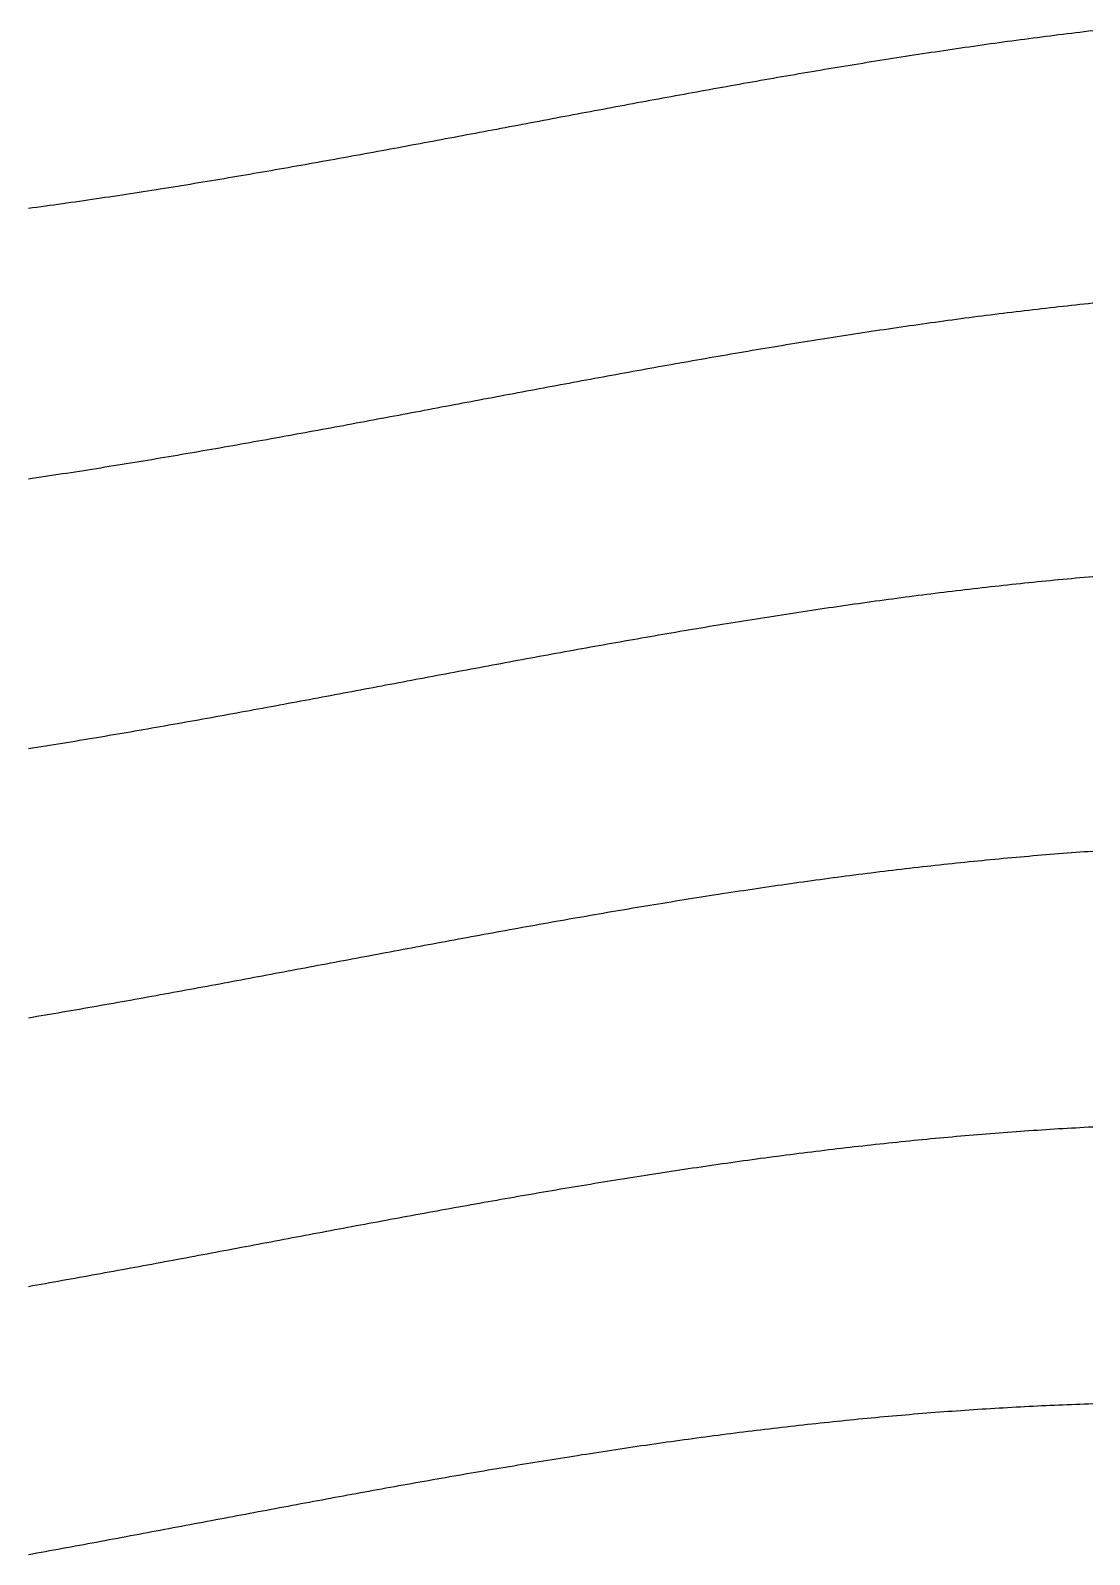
# Model space of a CAD drawing. Header units: millimetres. Extents: x 8 to 88, y 8 to 87.
# Drawn here: x 34.93 to 61.47, y 48.17 to 86.34 of the extents above; entities that cross this region are included whole.
import ezdxf

# ---------------------------------------------------------------- set-up
doc = ezdxf.new("R2010")
doc.units = ezdxf.units.MM
doc.layers.add('STUDY_GUIDES', color=7, linetype='Continuous')

msp = doc.modelspace()

# ---------------------------------------------------------------- linework, layer by layer
at = {"layer": 'STUDY_GUIDES'}
for points in [[(34.88, 81.8932), (34.9867, 81.9075), (35.0933, 81.922), (35.2, 81.9365), (35.3067, 81.9512), (35.4133, 81.9659), (35.52, 81.9807), (35.6267, 81.9957), (35.7333, 82.0107), (35.84, 82.0257), (35.9467, 82.0409), (36.0533, 82.0562), (36.16, 82.0716), (36.2667, 82.087), (36.3733, 82.1025), (36.48, 82.1182), (36.5867, 82.1339), (36.6933, 82.1496), (36.8, 82.1655), (36.9067, 82.1815), (37.0133, 82.1975), (37.12, 82.2136), (37.2267, 82.2298), (37.3333, 82.2461), (37.44, 82.2624), (37.5467, 82.2788), (37.6533, 82.2954), (37.76, 82.3119), (37.8667, 82.3286), (37.9733, 82.3453), (38.08, 82.3621), (38.1867, 82.379), (38.2933, 82.396), (38.4, 82.413), (38.5067, 82.4301), (38.6133, 82.4473), (38.72, 82.4645), (38.8267, 82.4818), (38.9333, 82.4992), (39.04, 82.5166), (39.1467, 82.5341), (39.2533, 82.5517), (39.36, 82.5694), (39.4667, 82.5871), (39.5733, 82.6048), (39.68, 82.6227), (39.7867, 82.6406), (39.8933, 82.6585), (40, 82.6765), (40.1067, 82.6946), (40.2133, 82.7127), (40.32, 82.7309), (40.4267, 82.7492), (40.5333, 82.7675), (40.64, 82.7858), (40.7467, 82.8042), (40.8533, 82.8227), (40.96, 82.8412), (41.0667, 82.8598), (41.1733, 82.8784), (41.28, 82.8971), (41.3867, 82.9158), (41.4933, 82.9346), (41.6, 82.9534), (41.7067, 82.9723), (41.8133, 82.9912), (41.92, 83.0101), (42.0267, 83.0291), (42.1333, 83.0482), (42.24, 83.0673), (42.3467, 83.0864), (42.4533, 83.1056), (42.56, 83.1248), (42.6667, 83.144), (42.7733, 83.1633), (42.88, 83.1827), (42.9867, 83.202), (43.0933, 83.2214), (43.2, 83.2409), (43.3067, 83.2603), (43.4133, 83.2798), (43.52, 83.2994), (43.6267, 83.3189), (43.7333, 83.3385), (43.84, 83.3582), (43.9467, 83.3778), (44.0533, 83.3975), (44.16, 83.4172), (44.2667, 83.4369), (44.3733, 83.4567), (44.48, 83.4765), (44.5867, 83.4963), (44.6933, 83.5161), (44.8, 83.536), (44.9067, 83.5559), (45.0133, 83.5757), (45.12, 83.5957), (45.2267, 83.6156), (45.3333, 83.6355), (45.44, 83.6555), (45.5467, 83.6755), (45.6533, 83.6955), (45.76, 83.7155), (45.8667, 83.7355), (45.9733, 83.7555), (46.08, 83.7756), (46.1867, 83.7956), (46.2933, 83.8157), (46.4, 83.8358), (46.5067, 83.8559), (46.6133, 83.8759), (46.72, 83.896), (46.8267, 83.9161), (46.9333, 83.9362), (47.04, 83.9563), (47.1467, 83.9764), (47.2533, 83.9966), (47.36, 84.0167), (47.4667, 84.0368), (47.5733, 84.0569), (47.68, 84.077), (47.7867, 84.0971), (47.8933, 84.1172), (48, 84.1372), (48.1067, 84.1573), (48.2133, 84.1774), (48.32, 84.1975), (48.4267, 84.2175), (48.5333, 84.2376), (48.64, 84.2576), (48.7467, 84.2776), (48.8533, 84.2977), (48.96, 84.3177), (49.0667, 84.3376), (49.1733, 84.3576), (49.28, 84.3776), (49.3867, 84.3975), (49.4933, 84.4174), (49.6, 84.4373), (49.7067, 84.4572), (49.8133, 84.4771), (49.92, 84.4969), (50.0267, 84.5167), (50.1333, 84.5365), (50.24, 84.5563), (50.3467, 84.576), (50.4533, 84.5958), (50.56, 84.6154), (50.6667, 84.6351), (50.7733, 84.6547), (50.88, 84.6743), (50.9867, 84.6939), (51.0933, 84.7135), (51.2, 84.733), (51.3067, 84.7525), (51.4133, 84.7719), (51.52, 84.7913), (51.6267, 84.8107), (51.7333, 84.83), (51.84, 84.8493), (51.9467, 84.8686), (52.0533, 84.8878), (52.16, 84.907), (52.2667, 84.9262), (52.3733, 84.9453), (52.48, 84.9643), (52.5867, 84.9833), (52.6933, 85.0023), (52.8, 85.0212), (52.9067, 85.0401), (53.0133, 85.059), (53.12, 85.0777), (53.2267, 85.0965), (53.3333, 85.1152), (53.44, 85.1338), (53.5467, 85.1524), (53.6533, 85.1709), (53.76, 85.1894), (53.8667, 85.2079), (53.9733, 85.2262), (54.08, 85.2446), (54.1867, 85.2628), (54.2933, 85.281), (54.4, 85.2992), (54.5067, 85.3173), (54.6133, 85.3353), (54.72, 85.3533), (54.8267, 85.3712), (54.9333, 85.3891), (55.04, 85.4068), (55.1467, 85.4246), (55.2533, 85.4422), (55.36, 85.4598), (55.4667, 85.4774), (55.5733, 85.4948), (55.68, 85.5122), (55.7867, 85.5296), (55.8933, 85.5468), (56, 85.564), (56.1067, 85.5811), (56.2133, 85.5982), (56.32, 85.6152), (56.4267, 85.6321), (56.5333, 85.6489), (56.64, 85.6657), (56.7467, 85.6824), (56.8533, 85.699), (56.96, 85.7155), (57.0667, 85.732), (57.1733, 85.7483), (57.28, 85.7646), (57.3867, 85.7809), (57.4933, 85.797), (57.6, 85.8131), (57.7067, 85.829), (57.8133, 85.8449), (57.92, 85.8607), (58.0267, 85.8765), (58.1333, 85.8921), (58.24, 85.9077), (58.3467, 85.9231), (58.4533, 85.9385), (58.56, 85.9538), (58.6667, 85.9691), (58.7733, 85.9842), (58.88, 85.9992), (58.9867, 86.0142), (59.0933, 86.029), (59.2, 86.0438), (59.3067, 86.0585), (59.4133, 86.073), (59.52, 86.0875), (59.6267, 86.1019), (59.7333, 86.1162), (59.84, 86.1304), (59.9467, 86.1445), (60.0533, 86.1585), (60.16, 86.1724), (60.2667, 86.1863), (60.3733, 86.2), (60.48, 86.2136), (60.5867, 86.2271), (60.6933, 86.2405), (60.8, 86.2539), (60.9067, 86.2671), (61.0133, 86.2802), (61.12, 86.2932), (61.2267, 86.3061), (61.3333, 86.3189), (61.44, 86.3316), (61.5467, 86.3442)], [(34.88, 75.1169), (34.9867, 75.1326), (35.0933, 75.1484), (35.2, 75.1642), (35.3067, 75.1802), (35.4133, 75.1962), (35.52, 75.2123), (35.6267, 75.2285), (35.7333, 75.2448), (35.84, 75.2611), (35.9467, 75.2775), (36.0533, 75.294), (36.16, 75.3106), (36.2667, 75.3273), (36.3733, 75.344), (36.48, 75.3608), (36.5867, 75.3777), (36.6933, 75.3946), (36.8, 75.4117), (36.9067, 75.4287), (37.0133, 75.4459), (37.12, 75.4631), (37.2267, 75.4804), (37.3333, 75.4978), (37.44, 75.5152), (37.5467, 75.5328), (37.6533, 75.5503), (37.76, 75.568), (37.8667, 75.5857), (37.9733, 75.6034), (38.08, 75.6212), (38.1867, 75.6391), (38.2933, 75.6571), (38.4, 75.6751), (38.5067, 75.6932), (38.6133, 75.7113), (38.72, 75.7295), (38.8267, 75.7477), (38.9333, 75.766), (39.04, 75.7844), (39.1467, 75.8028), (39.2533, 75.8212), (39.36, 75.8398), (39.4667, 75.8583), (39.5733, 75.8769), (39.68, 75.8956), (39.7867, 75.9143), (39.8933, 75.9331), (40, 75.9519), (40.1067, 75.9708), (40.2133, 75.9897), (40.32, 76.0086), (40.4267, 76.0276), (40.5333, 76.0467), (40.64, 76.0658), (40.7467, 76.0849), (40.8533, 76.1041), (40.96, 76.1233), (41.0667, 76.1425), (41.1733, 76.1618), (41.28, 76.1811), (41.3867, 76.2005), (41.4933, 76.2199), (41.6, 76.2393), (41.7067, 76.2588), (41.8133, 76.2783), (41.92, 76.2978), (42.0267, 76.3174), (42.1333, 76.337), (42.24, 76.3566), (42.3467, 76.3763), (42.4533, 76.3959), (42.56, 76.4156), (42.6667, 76.4354), (42.7733, 76.4551), (42.88, 76.4749), (42.9867, 76.4947), (43.0933, 76.5146), (43.2, 76.5344), (43.3067, 76.5543), (43.4133, 76.5742), (43.52, 76.5941), (43.6267, 76.614), (43.7333, 76.634), (43.84, 76.6539), (43.9467, 76.6739), (44.0533, 76.6939), (44.16, 76.7139), (44.2667, 76.7339), (44.3733, 76.754), (44.48, 76.774), (44.5867, 76.7941), (44.6933, 76.8141), (44.8, 76.8342), (44.9067, 76.8543), (45.0133, 76.8744), (45.12, 76.8944), (45.2267, 76.9145), (45.3333, 76.9346), (45.44, 76.9547), (45.5467, 76.9749), (45.6533, 76.995), (45.76, 77.0151), (45.8667, 77.0352), (45.9733, 77.0553), (46.08, 77.0754), (46.1867, 77.0955), (46.2933, 77.1156), (46.4, 77.1357), (46.5067, 77.1557), (46.6133, 77.1758), (46.72, 77.1959), (46.8267, 77.2159), (46.9333, 77.236), (47.04, 77.256), (47.1467, 77.2761), (47.2533, 77.2961), (47.36, 77.3161), (47.4667, 77.3361), (47.5733, 77.356), (47.68, 77.376), (47.7867, 77.3959), (47.8933, 77.4158), (48, 77.4357), (48.1067, 77.4556), (48.2133, 77.4755), (48.32, 77.4953), (48.4267, 77.5152), (48.5333, 77.5349), (48.64, 77.5547), (48.7467, 77.5745), (48.8533, 77.5942), (48.96, 77.6139), (49.0667, 77.6336), (49.1733, 77.6532), (49.28, 77.6728), (49.3867, 77.6924), (49.4933, 77.7119), (49.6, 77.7314), (49.7067, 77.7509), (49.8133, 77.7704), (49.92, 77.7898), (50.0267, 77.8092), (50.1333, 77.8285), (50.24, 77.8478), (50.3467, 77.8671), (50.4533, 77.8863), (50.56, 77.9055), (50.6667, 77.9246), (50.7733, 77.9438), (50.88, 77.9628), (50.9867, 77.9818), (51.0933, 78.0008), (51.2, 78.0197), (51.3067, 78.0386), (51.4133, 78.0575), (51.52, 78.0763), (51.6267, 78.095), (51.7333, 78.1137), (51.84, 78.1323), (51.9467, 78.1509), (52.0533, 78.1695), (52.16, 78.188), (52.2667, 78.2064), (52.3733, 78.2248), (52.48, 78.2431), (52.5867, 78.2614), (52.6933, 78.2796), (52.8, 78.2978), (52.9067, 78.3159), (53.0133, 78.3339), (53.12, 78.3519), (53.2267, 78.3698), (53.3333, 78.3876), (53.44, 78.4054), (53.5467, 78.4232), (53.6533, 78.4408), (53.76, 78.4584), (53.8667, 78.476), (53.9733, 78.4935), (54.08, 78.5109), (54.1867, 78.5282), (54.2933, 78.5455), (54.4, 78.5627), (54.5067, 78.5798), (54.6133, 78.5968), (54.72, 78.6138), (54.8267, 78.6307), (54.9333, 78.6476), (55.04, 78.6643), (55.1467, 78.681), (55.2533, 78.6977), (55.36, 78.7142), (55.4667, 78.7307), (55.5733, 78.747), (55.68, 78.7633), (55.7867, 78.7796), (55.8933, 78.7957), (56, 78.8118), (56.1067, 78.8278), (56.2133, 78.8437), (56.32, 78.8595), (56.4267, 78.8752), (56.5333, 78.8909), (56.64, 78.9064), (56.7467, 78.9219), (56.8533, 78.9373), (56.96, 78.9526), (57.0667, 78.9678), (57.1733, 78.983), (57.28, 78.998), (57.3867, 79.013), (57.4933, 79.0278), (57.6, 79.0426), (57.7067, 79.0573), (57.8133, 79.0719), (57.92, 79.0864), (58.0267, 79.1008), (58.1333, 79.1151), (58.24, 79.1293), (58.3467, 79.1434), (58.4533, 79.1574), (58.56, 79.1713), (58.6667, 79.1852), (58.7733, 79.1989), (58.88, 79.2125), (58.9867, 79.2261), (59.0933, 79.2395), (59.2, 79.2528), (59.3067, 79.266), (59.4133, 79.2792), (59.52, 79.2922), (59.6267, 79.3051), (59.7333, 79.3179), (59.84, 79.3306), (59.9467, 79.3432), (60.0533, 79.3557), (60.16, 79.3681), (60.2667, 79.3804), (60.3733, 79.3926), (60.48, 79.4047), (60.5867, 79.4167), (60.6933, 79.4285), (60.8, 79.4403), (60.9067, 79.4519), (61.0133, 79.4634), (61.12, 79.4749), (61.2267, 79.4862), (61.3333, 79.4974), (61.44, 79.5084), (61.5467, 79.5194)], [(34.88, 68.3595), (34.9867, 68.3763), (35.0933, 68.3933), (35.2, 68.4103), (35.3067, 68.4274), (35.4133, 68.4445), (35.52, 68.4618), (35.6267, 68.4791), (35.7333, 68.4964), (35.84, 68.5139), (35.9467, 68.5314), (36.0533, 68.5489), (36.16, 68.5666), (36.2667, 68.5843), (36.3733, 68.602), (36.48, 68.6198), (36.5867, 68.6377), (36.6933, 68.6557), (36.8, 68.6737), (36.9067, 68.6917), (37.0133, 68.7099), (37.12, 68.728), (37.2267, 68.7463), (37.3333, 68.7646), (37.44, 68.7829), (37.5467, 68.8013), (37.6533, 68.8198), (37.76, 68.8383), (37.8667, 68.8569), (37.9733, 68.8755), (38.08, 68.8941), (38.1867, 68.9128), (38.2933, 68.9316), (38.4, 68.9504), (38.5067, 68.9693), (38.6133, 68.9882), (38.72, 69.0071), (38.8267, 69.0261), (38.9333, 69.0452), (39.04, 69.0643), (39.1467, 69.0834), (39.2533, 69.1025), (39.36, 69.1217), (39.4667, 69.141), (39.5733, 69.1603), (39.68, 69.1796), (39.7867, 69.199), (39.8933, 69.2183), (40, 69.2378), (40.1067, 69.2572), (40.2133, 69.2767), (40.32, 69.2963), (40.4267, 69.3158), (40.5333, 69.3354), (40.64, 69.355), (40.7467, 69.3747), (40.8533, 69.3944), (40.96, 69.4141), (41.0667, 69.4338), (41.1733, 69.4536), (41.28, 69.4733), (41.3867, 69.4932), (41.4933, 69.513), (41.6, 69.5328), (41.7067, 69.5527), (41.8133, 69.5726), (41.92, 69.5925), (42.0267, 69.6124), (42.1333, 69.6324), (42.24, 69.6523), (42.3467, 69.6723), (42.4533, 69.6923), (42.56, 69.7123), (42.6667, 69.7323), (42.7733, 69.7524), (42.88, 69.7724), (42.9867, 69.7925), (43.0933, 69.8125), (43.2, 69.8326), (43.3067, 69.8527), (43.4133, 69.8728), (43.52, 69.8929), (43.6267, 69.913), (43.7333, 69.9331), (43.84, 69.9532), (43.9467, 69.9733), (44.0533, 69.9934), (44.16, 70.0135), (44.2667, 70.0336), (44.3733, 70.0537), (44.48, 70.0738), (44.5867, 70.0939), (44.6933, 70.114), (44.8, 70.1341), (44.9067, 70.1541), (45.0133, 70.1742), (45.12, 70.1943), (45.2267, 70.2144), (45.3333, 70.2344), (45.44, 70.2544), (45.5467, 70.2745), (45.6533, 70.2945), (45.76, 70.3145), (45.8667, 70.3345), (45.9733, 70.3544), (46.08, 70.3744), (46.1867, 70.3943), (46.2933, 70.4143), (46.4, 70.4342), (46.5067, 70.4541), (46.6133, 70.4739), (46.72, 70.4938), (46.8267, 70.5136), (46.9333, 70.5334), (47.04, 70.5532), (47.1467, 70.5729), (47.2533, 70.5926), (47.36, 70.6123), (47.4667, 70.632), (47.5733, 70.6516), (47.68, 70.6712), (47.7867, 70.6908), (47.8933, 70.7104), (48, 70.7299), (48.1067, 70.7494), (48.2133, 70.7688), (48.32, 70.7882), (48.4267, 70.8076), (48.5333, 70.827), (48.64, 70.8463), (48.7467, 70.8656), (48.8533, 70.8848), (48.96, 70.904), (49.0667, 70.9231), (49.1733, 70.9422), (49.28, 70.9613), (49.3867, 70.9803), (49.4933, 70.9993), (49.6, 71.0182), (49.7067, 71.0371), (49.8133, 71.056), (49.92, 71.0748), (50.0267, 71.0935), (50.1333, 71.1122), (50.24, 71.1309), (50.3467, 71.1495), (50.4533, 71.168), (50.56, 71.1865), (50.6667, 71.2049), (50.7733, 71.2233), (50.88, 71.2417), (50.9867, 71.2599), (51.0933, 71.2782), (51.2, 71.2963), (51.3067, 71.3144), (51.4133, 71.3325), (51.52, 71.3504), (51.6267, 71.3684), (51.7333, 71.3862), (51.84, 71.404), (51.9467, 71.4218), (52.0533, 71.4394), (52.16, 71.4571), (52.2667, 71.4746), (52.3733, 71.4921), (52.48, 71.5095), (52.5867, 71.5268), (52.6933, 71.5441), (52.8, 71.5613), (52.9067, 71.5784), (53.0133, 71.5955), (53.12, 71.6125), (53.2267, 71.6294), (53.3333, 71.6462), (53.44, 71.663), (53.5467, 71.6797), (53.6533, 71.6963), (53.76, 71.7129), (53.8667, 71.7294), (53.9733, 71.7457), (54.08, 71.7621), (54.1867, 71.7783), (54.2933, 71.7944), (54.4, 71.8105), (54.5067, 71.8265), (54.6133, 71.8424), (54.72, 71.8582), (54.8267, 71.874), (54.9333, 71.8896), (55.04, 71.9052), (55.1467, 71.9207), (55.2533, 71.9361), (55.36, 71.9514), (55.4667, 71.9666), (55.5733, 71.9818), (55.68, 71.9968), (55.7867, 72.0118), (55.8933, 72.0267), (56, 72.0414), (56.1067, 72.0561), (56.2133, 72.0707), (56.32, 72.0852), (56.4267, 72.0996), (56.5333, 72.114), (56.64, 72.1282), (56.7467, 72.1423), (56.8533, 72.1563), (56.96, 72.1702), (57.0667, 72.1841), (57.1733, 72.1978), (57.28, 72.2115), (57.3867, 72.225), (57.4933, 72.2384), (57.6, 72.2518), (57.7067, 72.265), (57.8133, 72.2781), (57.92, 72.2912), (58.0267, 72.3041), (58.1333, 72.3169), (58.24, 72.3296), (58.3467, 72.3422), (58.4533, 72.3548), (58.56, 72.3672), (58.6667, 72.3795), (58.7733, 72.3917), (58.88, 72.4037), (58.9867, 72.4157), (59.0933, 72.4276), (59.2, 72.4393), (59.3067, 72.451), (59.4133, 72.4625), (59.52, 72.474), (59.6267, 72.4853), (59.7333, 72.4965), (59.84, 72.5076), (59.9467, 72.5186), (60.0533, 72.5294), (60.16, 72.5402), (60.2667, 72.5508), (60.3733, 72.5613), (60.48, 72.5718), (60.5867, 72.582), (60.6933, 72.5922), (60.8, 72.6023), (60.9067, 72.6122), (61.0133, 72.6221), (61.12, 72.6318), (61.2267, 72.6414), (61.3333, 72.6508), (61.44, 72.6602), (61.5467, 72.6694)], [(34.88, 61.6184), (34.9867, 61.6363), (35.0933, 61.6542), (35.2, 61.6722), (35.3067, 61.6903), (35.4133, 61.7084), (35.52, 61.7266), (35.6267, 61.7448), (35.7333, 61.7631), (35.84, 61.7815), (35.9467, 61.7999), (36.0533, 61.8183), (36.16, 61.8368), (36.2667, 61.8554), (36.3733, 61.874), (36.48, 61.8927), (36.5867, 61.9114), (36.6933, 61.9301), (36.8, 61.9489), (36.9067, 61.9678), (37.0133, 61.9867), (37.12, 62.0056), (37.2267, 62.0246), (37.3333, 62.0437), (37.44, 62.0627), (37.5467, 62.0819), (37.6533, 62.101), (37.76, 62.1202), (37.8667, 62.1395), (37.9733, 62.1587), (38.08, 62.1781), (38.1867, 62.1974), (38.2933, 62.2168), (38.4, 62.2362), (38.5067, 62.2557), (38.6133, 62.2752), (38.72, 62.2947), (38.8267, 62.3143), (38.9333, 62.3339), (39.04, 62.3535), (39.1467, 62.3731), (39.2533, 62.3928), (39.36, 62.4125), (39.4667, 62.4322), (39.5733, 62.452), (39.68, 62.4718), (39.7867, 62.4916), (39.8933, 62.5114), (40, 62.5313), (40.1067, 62.5511), (40.2133, 62.571), (40.32, 62.5909), (40.4267, 62.6109), (40.5333, 62.6308), (40.64, 62.6508), (40.7467, 62.6707), (40.8533, 62.6907), (40.96, 62.7107), (41.0667, 62.7308), (41.1733, 62.7508), (41.28, 62.7708), (41.3867, 62.7909), (41.4933, 62.8109), (41.6, 62.831), (41.7067, 62.8511), (41.8133, 62.8712), (41.92, 62.8913), (42.0267, 62.9114), (42.1333, 62.9315), (42.24, 62.9516), (42.3467, 62.9717), (42.4533, 62.9918), (42.56, 63.0119), (42.6667, 63.032), (42.7733, 63.0521), (42.88, 63.0722), (42.9867, 63.0923), (43.0933, 63.1124), (43.2, 63.1325), (43.3067, 63.1526), (43.4133, 63.1726), (43.52, 63.1927), (43.6267, 63.2128), (43.7333, 63.2328), (43.84, 63.2529), (43.9467, 63.2729), (44.0533, 63.2929), (44.16, 63.3129), (44.2667, 63.3329), (44.3733, 63.3529), (44.48, 63.3728), (44.5867, 63.3928), (44.6933, 63.4127), (44.8, 63.4326), (44.9067, 63.4525), (45.0133, 63.4723), (45.12, 63.4922), (45.2267, 63.512), (45.3333, 63.5318), (45.44, 63.5516), (45.5467, 63.5713), (45.6533, 63.5911), (45.76, 63.6108), (45.8667, 63.6304), (45.9733, 63.6501), (46.08, 63.6697), (46.1867, 63.6893), (46.2933, 63.7088), (46.4, 63.7283), (46.5067, 63.7478), (46.6133, 63.7673), (46.72, 63.7867), (46.8267, 63.8061), (46.9333, 63.8254), (47.04, 63.8448), (47.1467, 63.864), (47.2533, 63.8833), (47.36, 63.9025), (47.4667, 63.9216), (47.5733, 63.9407), (47.68, 63.9598), (47.7867, 63.9788), (47.8933, 63.9978), (48, 64.0167), (48.1067, 64.0356), (48.2133, 64.0545), (48.32, 64.0733), (48.4267, 64.092), (48.5333, 64.1107), (48.64, 64.1294), (48.7467, 64.148), (48.8533, 64.1665), (48.96, 64.185), (49.0667, 64.2035), (49.1733, 64.2219), (49.28, 64.2402), (49.3867, 64.2585), (49.4933, 64.2767), (49.6, 64.2949), (49.7067, 64.313), (49.8133, 64.331), (49.92, 64.349), (50.0267, 64.367), (50.1333, 64.3848), (50.24, 64.4026), (50.3467, 64.4204), (50.4533, 64.438), (50.56, 64.4557), (50.6667, 64.4732), (50.7733, 64.4907), (50.88, 64.5081), (50.9867, 64.5255), (51.0933, 64.5427), (51.2, 64.5599), (51.3067, 64.5771), (51.4133, 64.5941), (51.52, 64.6111), (51.6267, 64.6281), (51.7333, 64.6449), (51.84, 64.6617), (51.9467, 64.6784), (52.0533, 64.695), (52.16, 64.7116), (52.2667, 64.7281), (52.3733, 64.7444), (52.48, 64.7608), (52.5867, 64.777), (52.6933, 64.7932), (52.8, 64.8092), (52.9067, 64.8252), (53.0133, 64.8412), (53.12, 64.857), (53.2267, 64.8727), (53.3333, 64.8884), (53.44, 64.904), (53.5467, 64.9195), (53.6533, 64.9349), (53.76, 64.9502), (53.8667, 64.9654), (53.9733, 64.9806), (54.08, 64.9956), (54.1867, 65.0106), (54.2933, 65.0255), (54.4, 65.0403), (54.5067, 65.055), (54.6133, 65.0696), (54.72, 65.0841), (54.8267, 65.0985), (54.9333, 65.1128), (55.04, 65.127), (55.1467, 65.1412), (55.2533, 65.1552), (55.36, 65.1691), (55.4667, 65.183), (55.5733, 65.1967), (55.68, 65.2104), (55.7867, 65.2239), (55.8933, 65.2374), (56, 65.2507), (56.1067, 65.264), (56.2133, 65.2771), (56.32, 65.2901), (56.4267, 65.3031), (56.5333, 65.3159), (56.64, 65.3286), (56.7467, 65.3413), (56.8533, 65.3538), (56.96, 65.3662), (57.0667, 65.3785), (57.1733, 65.3907), (57.28, 65.4028), (57.3867, 65.4148), (57.4933, 65.4266), (57.6, 65.4384), (57.7067, 65.4501), (57.8133, 65.4616), (57.92, 65.4731), (58.0267, 65.4844), (58.1333, 65.4956), (58.24, 65.5067), (58.3467, 65.5177), (58.4533, 65.5286), (58.56, 65.5393), (58.6667, 65.55), (58.7733, 65.5605), (58.88, 65.5709), (58.9867, 65.5812), (59.0933, 65.5914), (59.2, 65.6015), (59.3067, 65.6115), (59.4133, 65.6213), (59.52, 65.631), (59.6267, 65.6406), (59.7333, 65.6501), (59.84, 65.6595), (59.9467, 65.6687), (60.0533, 65.6778), (60.16, 65.6868), (60.2667, 65.6957), (60.3733, 65.7045), (60.48, 65.7131), (60.5867, 65.7216), (60.6933, 65.73), (60.8, 65.7383), (60.9067, 65.7465), (61.0133, 65.7545), (61.12, 65.7624), (61.2267, 65.7702), (61.3333, 65.7778), (61.44, 65.7854), (61.5467, 65.7928)], [(34.88, 54.8912), (34.9867, 54.9099), (35.0933, 54.9286), (35.2, 54.9474), (35.3067, 54.9663), (35.4133, 54.9852), (35.52, 55.0041), (35.6267, 55.0231), (35.7333, 55.0422), (35.84, 55.0612), (35.9467, 55.0803), (36.0533, 55.0995), (36.16, 55.1187), (36.2667, 55.1379), (36.3733, 55.1572), (36.48, 55.1765), (36.5867, 55.1959), (36.6933, 55.2153), (36.8, 55.2347), (36.9067, 55.2542), (37.0133, 55.2736), (37.12, 55.2932), (37.2267, 55.3127), (37.3333, 55.3323), (37.44, 55.3519), (37.5467, 55.3716), (37.6533, 55.3913), (37.76, 55.411), (37.8667, 55.4307), (37.9733, 55.4504), (38.08, 55.4702), (38.1867, 55.49), (38.2933, 55.5098), (38.4, 55.5297), (38.5067, 55.5496), (38.6133, 55.5694), (38.72, 55.5893), (38.8267, 55.6093), (38.9333, 55.6292), (39.04, 55.6492), (39.1467, 55.6692), (39.2533, 55.6891), (39.36, 55.7092), (39.4667, 55.7292), (39.5733, 55.7492), (39.68, 55.7692), (39.7867, 55.7893), (39.8933, 55.8094), (40, 55.8294), (40.1067, 55.8495), (40.2133, 55.8696), (40.32, 55.8897), (40.4267, 55.9098), (40.5333, 55.9299), (40.64, 55.95), (40.7467, 55.9701), (40.8533, 55.9902), (40.96, 56.0103), (41.0667, 56.0304), (41.1733, 56.0505), (41.28, 56.0706), (41.3867, 56.0907), (41.4933, 56.1108), (41.6, 56.1309), (41.7067, 56.151), (41.8133, 56.171), (41.92, 56.1911), (42.0267, 56.2112), (42.1333, 56.2312), (42.24, 56.2513), (42.3467, 56.2713), (42.4533, 56.2913), (42.56, 56.3113), (42.6667, 56.3313), (42.7733, 56.3513), (42.88, 56.3712), (42.9867, 56.3912), (43.0933, 56.4111), (43.2, 56.431), (43.3067, 56.4509), (43.4133, 56.4708), (43.52, 56.4906), (43.6267, 56.5104), (43.7333, 56.5302), (43.84, 56.55), (43.9467, 56.5698), (44.0533, 56.5895), (44.16, 56.6092), (44.2667, 56.6289), (44.3733, 56.6485), (44.48, 56.6681), (44.5867, 56.6877), (44.6933, 56.7073), (44.8, 56.7268), (44.9067, 56.7463), (45.0133, 56.7658), (45.12, 56.7852), (45.2267, 56.8046), (45.3333, 56.8239), (45.44, 56.8432), (45.5467, 56.8625), (45.6533, 56.8817), (45.76, 56.9009), (45.8667, 56.9201), (45.9733, 56.9392), (46.08, 56.9583), (46.1867, 56.9773), (46.2933, 56.9963), (46.4, 57.0153), (46.5067, 57.0341), (46.6133, 57.053), (46.72, 57.0718), (46.8267, 57.0906), (46.9333, 57.1093), (47.04, 57.1279), (47.1467, 57.1465), (47.2533, 57.1651), (47.36, 57.1836), (47.4667, 57.202), (47.5733, 57.2204), (47.68, 57.2388), (47.7867, 57.257), (47.8933, 57.2753), (48, 57.2934), (48.1067, 57.3116), (48.2133, 57.3296), (48.32, 57.3476), (48.4267, 57.3655), (48.5333, 57.3834), (48.64, 57.4012), (48.7467, 57.419), (48.8533, 57.4366), (48.96, 57.4543), (49.0667, 57.4718), (49.1733, 57.4893), (49.28, 57.5067), (49.3867, 57.5241), (49.4933, 57.5414), (49.6, 57.5586), (49.7067, 57.5757), (49.8133, 57.5928), (49.92, 57.6098), (50.0267, 57.6267), (50.1333, 57.6436), (50.24, 57.6604), (50.3467, 57.6771), (50.4533, 57.6937), (50.56, 57.7103), (50.6667, 57.7267), (50.7733, 57.7432), (50.88, 57.7595), (50.9867, 57.7757), (51.0933, 57.7919), (51.2, 57.808), (51.3067, 57.824), (51.4133, 57.8399), (51.52, 57.8557), (51.6267, 57.8715), (51.7333, 57.8872), (51.84, 57.9028), (51.9467, 57.9183), (52.0533, 57.9337), (52.16, 57.949), (52.2667, 57.9642), (52.3733, 57.9794), (52.48, 57.9945), (52.5867, 58.0094), (52.6933, 58.0243), (52.8, 58.0391), (52.9067, 58.0538), (53.0133, 58.0684), (53.12, 58.0829), (53.2267, 58.0974), (53.3333, 58.1117), (53.44, 58.1259), (53.5467, 58.1401), (53.6533, 58.1541), (53.76, 58.168), (53.8667, 58.1819), (53.9733, 58.1956), (54.08, 58.2093), (54.1867, 58.2229), (54.2933, 58.2363), (54.4, 58.2497), (54.5067, 58.2629), (54.6133, 58.2761), (54.72, 58.2891), (54.8267, 58.302), (54.9333, 58.3149), (55.04, 58.3276), (55.1467, 58.3403), (55.2533, 58.3528), (55.36, 58.3652), (55.4667, 58.3775), (55.5733, 58.3897), (55.68, 58.4018), (55.7867, 58.4138), (55.8933, 58.4257), (56, 58.4375), (56.1067, 58.4492), (56.2133, 58.4607), (56.32, 58.4722), (56.4267, 58.4835), (56.5333, 58.4947), (56.64, 58.5058), (56.7467, 58.5168), (56.8533, 58.5277), (56.96, 58.5385), (57.0667, 58.5491), (57.1733, 58.5597), (57.28, 58.5701), (57.3867, 58.5804), (57.4933, 58.5906), (57.6, 58.6007), (57.7067, 58.6107), (57.8133, 58.6205), (57.92, 58.6302), (58.0267, 58.6399), (58.1333, 58.6493), (58.24, 58.6587), (58.3467, 58.668), (58.4533, 58.6771), (58.56, 58.6861), (58.6667, 58.695), (58.7733, 58.7038), (58.88, 58.7124), (58.9867, 58.721), (59.0933, 58.7294), (59.2, 58.7377), (59.3067, 58.7458), (59.4133, 58.7539), (59.52, 58.7618), (59.6267, 58.7696), (59.7333, 58.7772), (59.84, 58.7848), (59.9467, 58.7922), (60.0533, 58.7995), (60.16, 58.8066), (60.2667, 58.8137), (60.3733, 58.8206), (60.48, 58.8274), (60.5867, 58.834), (60.6933, 58.8406), (60.8, 58.847), (60.9067, 58.8532), (61.0133, 58.8594), (61.12, 58.8654), (61.2267, 58.8713), (61.3333, 58.8771), (61.44, 58.8827), (61.5467, 58.8882)], [(34.88, 48.175), (34.9867, 48.1944), (35.0933, 48.2137), (35.2, 48.2332), (35.3067, 48.2526), (35.4133, 48.2721), (35.52, 48.2916), (35.6267, 48.3112), (35.7333, 48.3308), (35.84, 48.3504), (35.9467, 48.37), (36.0533, 48.3897), (36.16, 48.4094), (36.2667, 48.4291), (36.3733, 48.4489), (36.48, 48.4686), (36.5867, 48.4884), (36.6933, 48.5083), (36.8, 48.5281), (36.9067, 48.548), (37.0133, 48.5679), (37.12, 48.5878), (37.2267, 48.6077), (37.3333, 48.6276), (37.44, 48.6476), (37.5467, 48.6676), (37.6533, 48.6876), (37.76, 48.7076), (37.8667, 48.7276), (37.9733, 48.7476), (38.08, 48.7677), (38.1867, 48.7877), (38.2933, 48.8078), (38.4, 48.8278), (38.5067, 48.8479), (38.6133, 48.868), (38.72, 48.8881), (38.8267, 48.9082), (38.9333, 48.9283), (39.04, 48.9484), (39.1467, 48.9685), (39.2533, 48.9886), (39.36, 49.0087), (39.4667, 49.0288), (39.5733, 49.0489), (39.68, 49.069), (39.7867, 49.0891), (39.8933, 49.1092), (40, 49.1293), (40.1067, 49.1494), (40.2133, 49.1695), (40.32, 49.1895), (40.4267, 49.2096), (40.5333, 49.2296), (40.64, 49.2497), (40.7467, 49.2697), (40.8533, 49.2897), (40.96, 49.3097), (41.0667, 49.3297), (41.1733, 49.3497), (41.28, 49.3697), (41.3867, 49.3896), (41.4933, 49.4095), (41.6, 49.4294), (41.7067, 49.4493), (41.8133, 49.4692), (41.92, 49.489), (42.0267, 49.5089), (42.1333, 49.5287), (42.24, 49.5485), (42.3467, 49.5682), (42.4533, 49.5879), (42.56, 49.6076), (42.6667, 49.6273), (42.7733, 49.647), (42.88, 49.6666), (42.9867, 49.6862), (43.0933, 49.7057), (43.2, 49.7253), (43.3067, 49.7448), (43.4133, 49.7642), (43.52, 49.7836), (43.6267, 49.803), (43.7333, 49.8224), (43.84, 49.8417), (43.9467, 49.861), (44.0533, 49.8802), (44.16, 49.8994), (44.2667, 49.9186), (44.3733, 49.9377), (44.48, 49.9568), (44.5867, 49.9758), (44.6933, 49.9948), (44.8, 50.0138), (44.9067, 50.0327), (45.0133, 50.0515), (45.12, 50.0703), (45.2267, 50.0891), (45.3333, 50.1078), (45.44, 50.1264), (45.5467, 50.1451), (45.6533, 50.1636), (45.76, 50.1821), (45.8667, 50.2006), (45.9733, 50.219), (46.08, 50.2373), (46.1867, 50.2556), (46.2933, 50.2738), (46.4, 50.292), (46.5067, 50.3101), (46.6133, 50.3282), (46.72, 50.3462), (46.8267, 50.3641), (46.9333, 50.382), (47.04, 50.3998), (47.1467, 50.4176), (47.2533, 50.4352), (47.36, 50.4529), (47.4667, 50.4704), (47.5733, 50.4879), (47.68, 50.5053), (47.7867, 50.5227), (47.8933, 50.54), (48, 50.5572), (48.1067, 50.5744), (48.2133, 50.5914), (48.32, 50.6085), (48.4267, 50.6254), (48.5333, 50.6423), (48.64, 50.659), (48.7467, 50.6758), (48.8533, 50.6924), (48.96, 50.709), (49.0667, 50.7254), (49.1733, 50.7419), (49.28, 50.7582), (49.3867, 50.7744), (49.4933, 50.7906), (49.6, 50.8067), (49.7067, 50.8227), (49.8133, 50.8386), (49.92, 50.8545), (50.0267, 50.8702), (50.1333, 50.8859), (50.24, 50.9015), (50.3467, 50.917), (50.4533, 50.9325), (50.56, 50.9478), (50.6667, 50.963), (50.7733, 50.9782), (50.88, 50.9933), (50.9867, 51.0082), (51.0933, 51.0231), (51.2, 51.0379), (51.3067, 51.0526), (51.4133, 51.0673), (51.52, 51.0818), (51.6267, 51.0962), (51.7333, 51.1106), (51.84, 51.1248), (51.9467, 51.1389), (52.0533, 51.153), (52.16, 51.1669), (52.2667, 51.1808), (52.3733, 51.1946), (52.48, 51.2082), (52.5867, 51.2218), (52.6933, 51.2352), (52.8, 51.2486), (52.9067, 51.2619), (53.0133, 51.275), (53.12, 51.2881), (53.2267, 51.301), (53.3333, 51.3139), (53.44, 51.3266), (53.5467, 51.3393), (53.6533, 51.3518), (53.76, 51.3642), (53.8667, 51.3766), (53.9733, 51.3888), (54.08, 51.4009), (54.1867, 51.4129), (54.2933, 51.4248), (54.4, 51.4366), (54.5067, 51.4482), (54.6133, 51.4598), (54.72, 51.4713), (54.8267, 51.4826), (54.9333, 51.4938), (55.04, 51.5049), (55.1467, 51.516), (55.2533, 51.5268), (55.36, 51.5376), (55.4667, 51.5483), (55.5733, 51.5589), (55.68, 51.5693), (55.7867, 51.5796), (55.8933, 51.5898), (56, 51.5999), (56.1067, 51.6099), (56.2133, 51.6197), (56.32, 51.6295), (56.4267, 51.6391), (56.5333, 51.6486), (56.64, 51.658), (56.7467, 51.6672), (56.8533, 51.6764), (56.96, 51.6854), (57.0667, 51.6943), (57.1733, 51.7031), (57.28, 51.7118), (57.3867, 51.7203), (57.4933, 51.7287), (57.6, 51.737), (57.7067, 51.7452), (57.8133, 51.7532), (57.92, 51.7611), (58.0267, 51.7689), (58.1333, 51.7766), (58.24, 51.7842), (58.3467, 51.7916), (58.4533, 51.7989), (58.56, 51.8061), (58.6667, 51.8131), (58.7733, 51.82), (58.88, 51.8268), (58.9867, 51.8335), (59.0933, 51.84), (59.2, 51.8465), (59.3067, 51.8527), (59.4133, 51.8589), (59.52, 51.8649), (59.6267, 51.8708), (59.7333, 51.8766), (59.84, 51.8823), (59.9467, 51.8878), (60.0533, 51.8931), (60.16, 51.8984), (60.2667, 51.9035), (60.3733, 51.9085), (60.48, 51.9134), (60.5867, 51.9181), (60.6933, 51.9227), (60.8, 51.9272), (60.9067, 51.9315), (61.0133, 51.9357), (61.12, 51.9398), (61.2267, 51.9437), (61.3333, 51.9475), (61.44, 51.9512), (61.5467, 51.9548)]]:
    msp.add_lwpolyline(points, dxfattribs=at)

doc.saveas('drawing.dxf')
